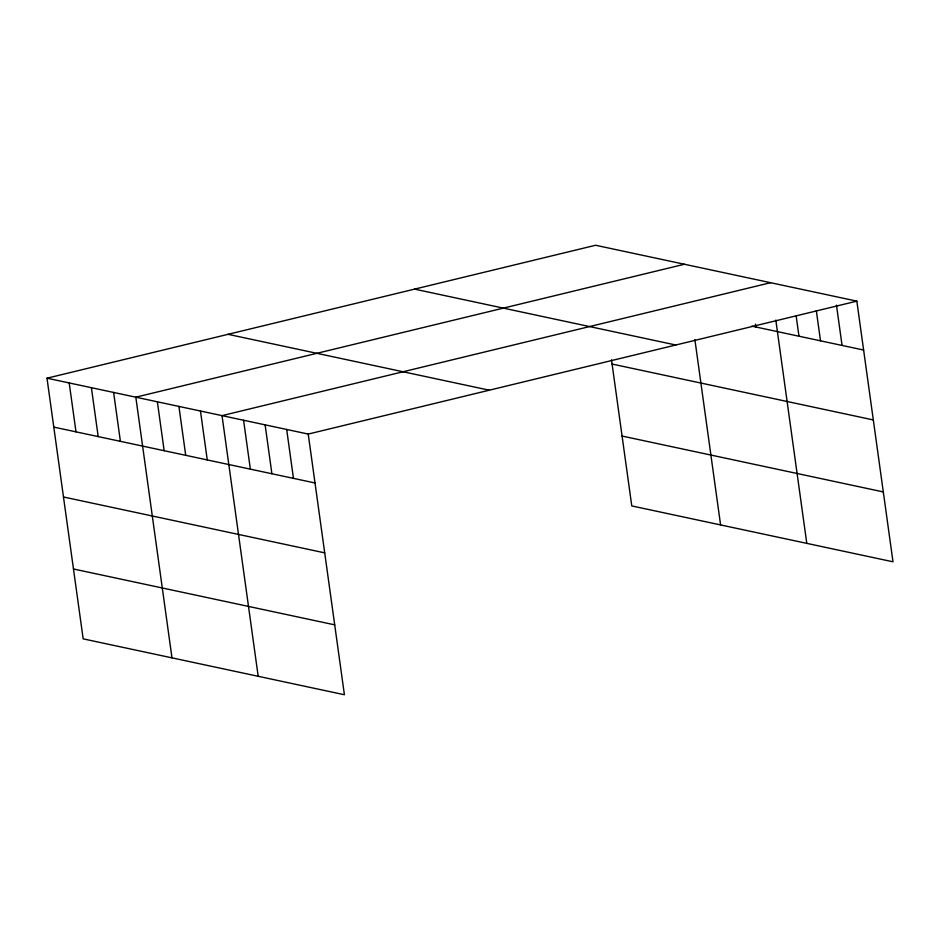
<?xml version="1.0" encoding="UTF-8"?>
<svg xmlns="http://www.w3.org/2000/svg" width="940" height="940" viewBox="0 0 940 940"><rect width="100%" height="100%" fill="white"/><g stroke="black" fill="none" stroke-linecap="round" stroke-linejoin="round"><path stroke-width="1.41" d="M47 378.197L308.226 434.069L344.404 694.742L83.166 638.859L47 378.197L595.596 245.258L856.834 301.141L893 561.803L631.774 505.932L611.505 359.867M684.414 264.257L135.818 397.185L171.985 657.859M770.624 282.693L222.028 415.633L258.195 676.295M308.226 434.069L856.834 301.141M751.824 326.133L863.613 350.044M414.564 289.132L675.789 345.004M612.081 364.05L873.307 419.933M228.044 334.323L489.27 390.194M622.08 436.054L883.306 491.926M53.792 427.101L315.018 482.972M63.485 496.99L324.711 552.861M73.473 568.982L334.699 624.853M836.471 305.159L842.064 345.438M816.32 310.623L820.514 340.832M796.168 316.075L798.965 336.214M775.817 320.105L806.79 543.367M755.455 324.124L755.854 327.002M694.895 339.728L720.592 524.931M286.676 429.451L293.468 478.366M265.127 424.845L271.907 473.76M243.578 420.239L250.357 469.142M200.467 411.015L207.258 459.93M178.917 406.409L185.709 455.324M157.368 401.803L164.159 450.707M113.611 392.438L120.402 441.353M91.403 387.691L98.195 436.606M69.207 382.944L75.987 431.848"/></g></svg>
